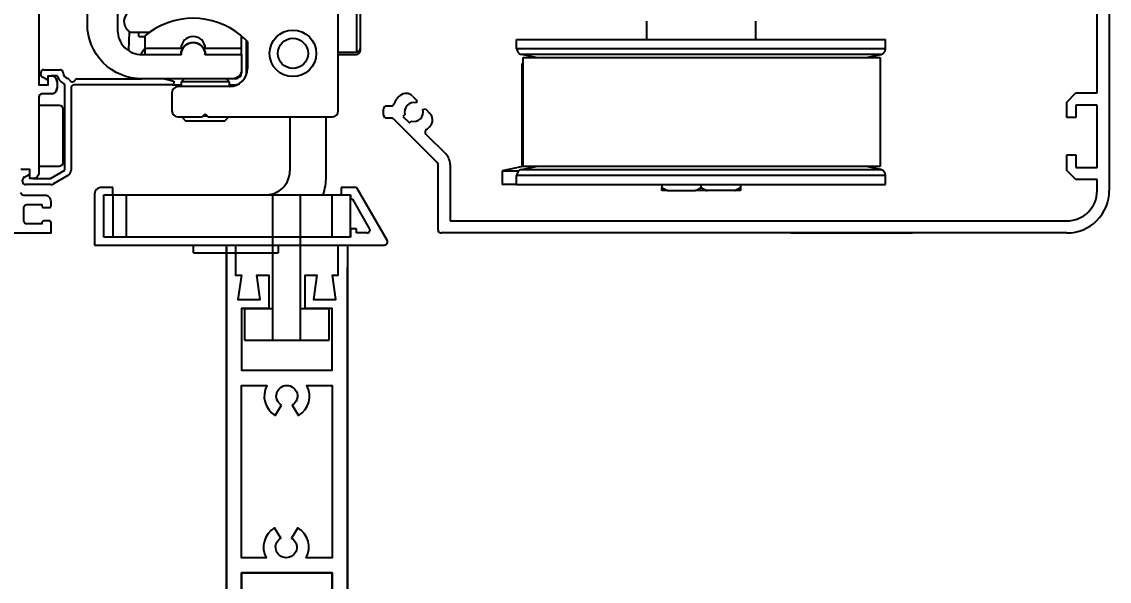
# Model space of a CAD drawing. Header units: centimetres. Extents: x 26569 to 160723, y -3143 to 14565.
# Drawn here: x 92572.72 to 92590.7, y -1209.78 to -1200.53 of the extents above; entities that cross this region are included whole.
import ezdxf

# ---------------------------------------------------------------- set-up
doc = ezdxf.new("R2010")
doc.units = ezdxf.units.CM
doc.header["$LTSCALE"] = 100
doc.layers.add('A-ANNO-DIMS', color=187, linetype='Continuous')
doc.layers.add('A-GLAZ-FRME', color=12, linetype='Continuous')
doc.styles.add('Fields_100', font='act_simplex.shx', dxfattribs={"width": 0.8, "height": 20})
doc.dimstyles.new('FIELDS_100', dxfattribs={"dimscale": 0, "dimtxt": 20, "dimasz": 5, "dimexe": 5, "dimexo": 5, "dimgap": 5, "dimtad": 0, "dimdec": 0, "dimzin": 0, "dimdsep": 46, "dimtxsty": 'Fields_100', "dimblk": 'DOT', "dimcen": 0.09, "dimclrt": 50, "dimadec": 0, "dimazin": 0, "dimtfac": 1, "dimtdec": 0, "dimtix": 1, "dimtofl": 0, "dimtmove": 1, "dimatfit": 3, "dimfxl": 5, "dimfxlon": 1, "dimtolj": 1, "dimtzin": 0, "dimarcsym": 0})

# ---------------------------------------------------------------- blocks, each defined once
blk = doc.blocks.new('_Dot')
at = {"color": 0, "linetype": 'ByBlock', "lineweight": -2}
blk.add_line((-0.5, 0), (-1, 0), dxfattribs=at)
at = {"color": 0, "linetype": 'ByBlock', "const_width": 0.5}
blk.add_lwpolyline([(-0.25, 0, 1), (0.25, 0, 1)], format="xyb", close=True, dxfattribs=at)
blk = doc.blocks.new('*D914')
at = {"layer": 'A-ANNO-DIMS', "color": 0, "lineweight": -2}
for p, q in [((92533.996, -778.602), (92523.996, -778.602)), ((92528.996, -783.602), (92528.996, -1203.232)), ((92528.996, -1674.006), (92528.996, -1254.375)), ((92533.996, -1679.006), (92523.996, -1679.006))]:
    blk.add_line(p, q, dxfattribs=at)
at = {"layer": 'DEFPOINTS', "color": 0}
for p in [(92672.985, -778.602), (92528.996, -1679.006), (92672.985, -1679.006)]:
    blk.add_point(p, dxfattribs=at)
at = {"layer": 'A-ANNO-DIMS', "color": 0, "lineweight": -2, "xscale": 5, "yscale": 5, "zscale": 5}
for p, rotation in [((92528.996, -778.602), 90), ((92528.996, -1679.006), 270)]:
    blk.add_blockref('_Dot', p, dxfattribs=dict(at, rotation=rotation))
at = {"layer": 'A-ANNO-DIMS', "color": 50, "insert": (92528.996, -1228.804), "char_height": 20, "attachment_point": 5, "rotation": 90, "style": 'Fields_100'}
blk.add_mtext('\\A1;900', dxfattribs=at)

msp = doc.modelspace()

# ---------------------------------------------------------------- linework, layer by layer
at = {"layer": 'A-GLAZ-FRME'}
for p, q in [((92590.7, -1194.721), (92590.7, -1203.321)), ((92590.5, -1201.706), (92590.5, -1196.336)), ((92577.95, -1201.601), (92577.95, -1200.101)), ((92578.25, -1200.031), (92578.25, -1200.531)), ((92578.31, -1200.091), (92578.31, -1200.531)), ((92574.463, -1200.665), (92574.5, -1200.701)), ((92578.25, -1200.531), (92578.25, -1201.031)), ((92578.31, -1200.531), (92578.31, -1200.971)), ((92583.05, -1200.521), (92583.05, -1200.821)), ((92584.85, -1200.521), (92584.85, -1200.821)), ((92574.492, -1200.693), (92574.481, -1201.006)), ((92574.5, -1200.701), (92574.828, -1200.701)), ((92574.65, -1200.771), (92574.65, -1200.701)), ((92574.65, -1200.771), (92574.75, -1200.771)), ((92574.75, -1200.761), (92574.75, -1200.971)), ((92576.35, -1200.971), (92576.35, -1200.761)), ((92576.43, -1201.371), (92576.43, -1200.836)), ((92576.45, -1200.855), (92576.45, -1201.301)), ((92580.9, -1200.972), (92580.9, -1200.821)), ((92580.9, -1200.821), (92587, -1200.821)), ((92587, -1200.972), (92587, -1200.821)), ((92575.35, -1200.971), (92574.75, -1200.971)), ((92574.75, -1200.971), (92574.75, -1201.071)), ((92576.35, -1200.971), (92575.75, -1200.971)), ((92576.35, -1201.071), (92576.35, -1200.971)), ((92577.95, -1201.031), (92578.25, -1201.031)), ((92578.31, -1200.971), (92578.31, -1201.011)), ((92580.9, -1200.972), (92587, -1200.972)), ((92574.75, -1201.071), (92575.35, -1201.071)), ((92575.75, -1201.071), (92575.75, -1201.071)), ((92575.75, -1201.071), (92576.35, -1201.071)), ((92577.95, -1201.071), (92578.25, -1201.071)), ((92581.22, -1201.121), (92580.979, -1201.07)), ((92586.921, -1201.07), (92580.979, -1201.07)), ((92580.993, -1202.92), (92580.993, -1201.22)), ((92580.993, -1201.22), (92581.01, -1201.22)), ((92581.01, -1202.921), (92581.01, -1201.121)), ((92581.01, -1201.121), (92586.91, -1201.121)), ((92586.68, -1201.121), (92586.921, -1201.07)), ((92586.91, -1201.121), (92586.91, -1202.921)), ((92573.03, -1201.401), (92573.03, -1201.371)), ((92573.08, -1201.321), (92573.35, -1201.321)), ((92576.35, -1201.321), (92576.35, -1201.371)), ((92573, -1201.571), (92573.15, -1201.571)), ((92573.121, -1201.479), (92573.057, -1201.445)), ((92573.15, -1201.571), (92573.15, -1201.421)), ((92573.15, -1201.421), (92573.2, -1201.421)), ((92573.307, -1201.421), (92573.2, -1201.421)), ((92573.3, -1201.521), (92573.3, -1201.621)), ((92573.43, -1202.983), (92573.43, -1201.559)), ((92575.2, -1201.571), (92573.58, -1201.571)), ((92573.624, -1201.471), (92574.7, -1201.471)), ((92573.83, -1201.471), (92573.83, -1201.471)), ((92575.08, -1201.471), (92575.23, -1201.512)), ((92575.201, -1201.571), (92575.35, -1201.571)), ((92575.23, -1201.512), (92575.23, -1201.541)), ((92575.4, -1201.471), (92575.35, -1201.521)), ((92575.35, -1201.521), (92575.35, -1201.601)), ((92576.15, -1201.521), (92575.35, -1201.521)), ((92576.15, -1201.521), (92576.1, -1201.471)), ((92576.15, -1201.601), (92576.15, -1201.521)), ((92576.15, -1201.571), (92576.23, -1201.571)), ((92576.25, -1201.471), (92576.2, -1201.471)), ((92573.2, -1201.721), (92573.05, -1201.721)), ((92573.53, -1201.621), (92573.53, -1202.983)), ((92575.2, -1201.701), (92575.2, -1202.001)), ((92576.15, -1201.601), (92575.3, -1201.601)), ((92577.95, -1202.001), (92577.95, -1201.601)), ((92579.176, -1201.756), (92579.251, -1201.831)), ((92590, -1201.856), (92590.15, -1201.706)), ((92590.15, -1201.706), (92590.5, -1201.706)), ((92573, -1201.914), (92573, -1202.914)), ((92573.34, -1201.914), (92573, -1201.914)), ((92578.75, -1201.921), (92578.824, -1201.921)), ((92579.251, -1201.831), (92579.24, -1201.871)), ((92590, -1202.111), (92590, -1201.856)), ((92590.15, -1201.906), (92590.15, -1202.111)), ((92590.5, -1201.906), (92590.15, -1201.906)), ((92590.5, -1202.936), (92590.5, -1201.906)), ((92573.4, -1202.854), (92573.4, -1201.974)), ((92575.3, -1202.101), (92575.7, -1202.101)), ((92575.36, -1202.101), (92575.43, -1202.171)), ((92575.7, -1202.101), (92575.75, -1202.051)), ((92575.79, -1202.091), (92575.71, -1202.091)), ((92575.75, -1202.051), (92575.8, -1202.101)), ((92575.8, -1202.101), (92577.85, -1202.101)), ((92576.07, -1202.171), (92576.14, -1202.101)), ((92577.15, -1202.101), (92577.15, -1202.991)), ((92577.75, -1203.091), (92577.75, -1202.101)), ((92578.7, -1202.071), (92578.7, -1201.971)), ((92578.83, -1202.121), (92578.75, -1202.121)), ((92579.051, -1202.064), (92579.02, -1202.095)), ((92579.02, -1202.095), (92579.126, -1202.201)), ((92579.35, -1201.981), (92579.39, -1201.97)), ((92579.39, -1201.97), (92579.465, -1202.045)), ((92590.15, -1202.111), (92590, -1202.111)), ((92576.07, -1202.171), (92575.43, -1202.171)), ((92579.586, -1202.856), (92578.865, -1202.135)), ((92579.126, -1202.201), (92579.157, -1202.17)), ((92579.399, -1202.387), (92579.727, -1202.715)), ((92590, -1202.731), (92590.15, -1202.731)), ((92590, -1202.986), (92590, -1202.731)), ((92590.15, -1202.731), (92590.15, -1202.936)), ((92573, -1202.914), (92573.34, -1202.914)), ((92573.19, -1203.121), (92573.43, -1202.983)), ((92579.6, -1203.971), (92579.6, -1202.891)), ((92579.8, -1202.891), (92579.8, -1203.821)), ((92581.003, -1202.92), (92580.658, -1202.994)), ((92580.658, -1202.994), (92580.658, -1203.22)), ((92580.658, -1202.994), (92580.936, -1202.994)), ((92580.979, -1202.973), (92581.22, -1202.921)), ((92580.979, -1202.973), (92586.921, -1202.973)), ((92581.01, -1202.92), (92580.993, -1202.92)), ((92586.91, -1202.921), (92581.01, -1202.921)), ((92586.921, -1202.973), (92586.68, -1202.921)), ((92590.15, -1203.136), (92590, -1202.986)), ((92590.15, -1202.936), (92590.5, -1202.936)), ((92572.73, -1203.171), (92572.73, -1203.142)), ((92572.757, -1203.098), (92572.821, -1203.064)), ((92572.9, -1203.121), (92573.19, -1203.121)), ((92573.48, -1203.069), (92573.24, -1203.208)), ((92580.9, -1203.221), (92580.9, -1203.07)), ((92587, -1203.07), (92580.9, -1203.07)), ((92585.008, -1203.076), (92585.008, -1203.076)), ((92585.008, -1203.076), (92585.008, -1203.076)), ((92587, -1203.221), (92587, -1203.07)), ((92590.5, -1203.136), (92590.15, -1203.136)), ((92590.5, -1203.324), (92590.5, -1203.136)), ((92573.19, -1203.221), (92572.78, -1203.221)), ((92573.92, -1203.371), (92573.92, -1204.221)), ((92574.22, -1203.271), (92574.02, -1203.271)), ((92574.22, -1203.391), (92574.22, -1203.271)), ((92578, -1203.271), (92578, -1203.391)), ((92578.252, -1203.271), (92578, -1203.271)), ((92578.252, -1203.271), (92578.757, -1204.146)), ((92580.9, -1203.22), (92580.658, -1203.22)), ((92580.9, -1203.221), (92587, -1203.221)), ((92583.301, -1203.221), (92583.301, -1203.271)), ((92583.301, -1203.321), (92583.301, -1203.271)), ((92583.399, -1203.321), (92583.301, -1203.321)), ((92583.399, -1203.321), (92583.852, -1203.321)), ((92583.95, -1203.321), (92583.852, -1203.321)), ((92583.95, -1203.271), (92583.95, -1203.221)), ((92584.049, -1203.321), (92583.95, -1203.321)), ((92584.501, -1203.321), (92584.049, -1203.321)), ((92584.6, -1203.321), (92584.501, -1203.321)), ((92584.6, -1203.221), (92584.6, -1203.271)), ((92584.6, -1203.271), (92584.6, -1203.321)), ((92574.07, -1203.391), (92574.22, -1203.391)), ((92574.07, -1204.091), (92574.07, -1203.391)), ((92574.22, -1203.391), (92574.45, -1203.391)), ((92574.22, -1203.391), (92574.22, -1204.091)), ((92574.45, -1204.091), (92574.45, -1203.391)), ((92574.45, -1203.391), (92577.85, -1203.391)), ((92576.863, -1203.391), (92576.863, -1205.791)), ((92577.323, -1205.791), (92577.323, -1203.391)), ((92577.85, -1204.091), (92577.85, -1203.391)), ((92577.85, -1203.391), (92578.15, -1203.391)), ((92578, -1203.391), (92578.15, -1203.391)), ((92578.15, -1203.391), (92578.15, -1203.461)), ((92578.15, -1204.091), (92578.15, -1203.391)), ((92578.15, -1203.461), (92578.188, -1203.461)), ((92578.468, -1203.946), (92578.188, -1203.461)), ((92579.8, -1203.821), (92580.35, -1203.821)), ((92580.35, -1203.821), (92580.85, -1203.821)), ((92580.85, -1203.821), (92590, -1203.821)), ((92580.85, -1203.821), (92580.85, -1203.821)), ((92578.15, -1204.091), (92574.07, -1204.091)), ((92578.15, -1204.091), (92574.22, -1204.091)), ((92578.15, -1203.951), (92578.15, -1204.091)), ((92578.25, -1203.951), (92578.15, -1203.951)), ((92578.25, -1204.021), (92578.25, -1203.951)), ((92578.425, -1204.021), (92578.25, -1204.021)), ((92580.35, -1204.021), (92579.65, -1204.021)), ((92580.85, -1204.021), (92580.35, -1204.021)), ((92590, -1204.021), (92580.85, -1204.021)), ((92580.85, -1204.021), (92580.85, -1204.021)), ((92585.432, -1204.021), (92587.449, -1204.021)), ((92573.92, -1204.221), (92578.714, -1204.221)), ((92575.558, -1204.351), (92575.558, -1204.221)), ((92576.1, -1204.221), (92576.1, -1208.696)), ((92576.958, -1204.221), (92576.958, -1204.351)), ((92575.558, -1204.351), (92576.508, -1204.351)), ((92576.508, -1204.351), (92576.958, -1204.351)), ((92576.4, -1205.271), (92576.4, -1205.791)), ((92576.4, -1205.271), (92576.85, -1205.271)), ((92577.323, -1205.271), (92577.8, -1205.271)), ((92577.8, -1205.791), (92577.8, -1205.271)), ((92576.4, -1205.791), (92577.8, -1205.791))]:
    msp.add_line(p, q, dxfattribs=at)
at = {"layer": 'A-GLAZ-FRME', "elevation": 0}
for points in [[(92573, -1200.291), (92573, -1201.571), (92573.15, -1201.571), (92573.15, -1201.421), (92573.2, -1201.421, -0.414214), (92573.3, -1201.521), (92573.3, -1201.621, -0.414214), (92573.2, -1201.721), (92573.05, -1201.721, 0.414214), (92573, -1201.771), (92573, -1203.021, -0.414214), (92572.9, -1203.121), (92572.85, -1203.121), (92572.85, -1202.971), (92572.7, -1202.971)], [(92574.3, -1200.291), (92574.3, -1200.671, 0.414214), (92574.7, -1201.071), (92575.35, -1201.071, -1), (92575.75, -1201.071), (92576.35, -1201.071), (92576.35, -1201.321, -0.414214), (92576.2, -1201.471), (92574.7, -1201.471, -0.414214), (92573.8, -1200.571), (92573.8, -1200.291, 0.414214)]]:
    msp.add_lwpolyline(points, format="xyb", dxfattribs=at)
at = {"layer": 'A-GLAZ-FRME'}
for points in [[(92578.31, -1200.972, 0.041522), (92578.31, -1200.972, 0.157877), (92578.31, -1200.972, 0.002779), (92578.31, -1200.972, 0.011626), (92578.31, -1200.972, -0.002859), (92578.31, -1200.972, -0.008769), (92578.31, -1200.972, 0.03839), (92578.31, -1200.972, 0.000051), (92578.31, -1200.972, 0.00001), (92578.31, -1200.972, -0.071352), (92578.31, -1200.972, -0.077663), (92578.31, -1200.972, 0.004541), (92578.31, -1200.972, 0.015412), (92578.31, -1200.972, 0.002992), (92578.31, -1200.972, 0.002991), (92578.31, -1200.972, 0.003125), (92578.31, -1200.971, 0.017367), (92578.31, -1200.971, 0.002829), (92578.31, -1200.971, 0.00374), (92578.31, -1200.971, 0.000979), (92578.31, -1200.971, 0.01079), (92578.31, -1200.971, 0.007285), (92578.31, -1200.971)], [(92586.921, -1201.07, 0.010638), (92586.926, -1201.069, 0.019769), (92586.929, -1201.068, 0.001791), (92586.936, -1201.066, 0.010679), (92586.937, -1201.065, 0.011435), (92586.942, -1201.064, 0.010954), (92586.946, -1201.062, 0.011607), (92586.95, -1201.059, 0.011236), (92586.954, -1201.057, 0.011753), (92586.957, -1201.055, 0.011437), (92586.961, -1201.052, 0.011808), (92586.965, -1201.049, 0.011614), (92586.968, -1201.046, 0.011866), (92586.972, -1201.042, 0.011759), (92586.975, -1201.039, 0.011831), (92586.978, -1201.035, 0.011832), (92586.981, -1201.032, 0.011744), (92586.984, -1201.028, 0.011846), (92586.986, -1201.024, 0.011619), (92586.988, -1201.02, 0.011829), (92586.99, -1201.016, 0.011451), (92586.992, -1201.011, 0.011744), (92586.994, -1201.007, 0.01122), (92586.995, -1201.003, 0.00942), (92586.997, -1200.998, 0.013159), (92586.997, -1200.997, 0.00146), (92586.999, -1200.99, 0.031291), (92587, -1200.983, 0.021566), (92587, -1200.972)], [(92587, -1203.07, 0.010649), (92587, -1203.065, 0.019794), (92587, -1203.062, 0.001791), (92586.999, -1203.055, 0.010669), (92586.999, -1203.053, 0.011423), (92586.998, -1203.049, 0.010969), (92586.997, -1203.045, 0.011617), (92586.996, -1203.04, 0.011221), (92586.994, -1203.036, 0.011736), (92586.992, -1203.032, 0.011439), (92586.99, -1203.027, 0.011828), (92586.988, -1203.023, 0.011622), (92586.986, -1203.019, 0.011855), (92586.984, -1203.015, 0.011743), (92586.981, -1203.011, 0.011833), (92586.978, -1203.007, 0.01185), (92586.975, -1203.004, 0.011758), (92586.972, -1203, 0.011845), (92586.968, -1202.997, 0.011596), (92586.965, -1202.994, 0.011809), (92586.961, -1202.991, 0.011456), (92586.957, -1202.988, 0.011751), (92586.954, -1202.986, 0.011238), (92586.95, -1202.984, 0.009432), (92586.946, -1202.981, 0.013155), (92586.945, -1202.981, 0.00146), (92586.937, -1202.978, 0.031276), (92586.931, -1202.975, 0.021557), (92586.921, -1202.973)], [(92572.55, -1204.021), (92573.2, -1204.021), (92573.2, -1203.851, 0.414214), (92573.17, -1203.821), (92573.08, -1203.821, 0.414214), (92573.05, -1203.851), (92573.05, -1203.871), (92572.8, -1203.871, -0.414214), (92572.75, -1203.821), (92572.75, -1203.601, -0.414214), (92572.8, -1203.551), (92573.05, -1203.551), (92573.05, -1203.571, 0.414214), (92573.08, -1203.601), (92573.17, -1203.601, 0.414214), (92573.2, -1203.571), (92573.2, -1203.501, 0.414214), (92573.1, -1203.401), (92572.75, -1203.401, -0.414214), (92572.7, -1203.351)], [(92583.301, -1203.271, 0.000479), (92583.303, -1203.273, 0.000952), (92583.304, -1203.273, 0.000003), (92583.308, -1203.275, 0.000403), (92583.308, -1203.275, 0.0004), (92583.309, -1203.276, 0.000474), (92583.311, -1203.277, 0.000502), (92583.313, -1203.278, 0.000444), (92583.315, -1203.279, 0.000401), (92583.316, -1203.28, 0.000425), (92583.318, -1203.281, 0.000461), (92583.32, -1203.282, 0.000449), (92583.321, -1203.283, 0.000473), (92583.323, -1203.284, 0.000472), (92583.325, -1203.285, 0.000467), (92583.326, -1203.286, 0.000455), (92583.328, -1203.287, 0.000462), (92583.33, -1203.288, 0.000491), (92583.331, -1203.289, 0.000469), (92583.333, -1203.289, 0.000444), (92583.335, -1203.29, 0.000437), (92583.337, -1203.291, 0.000455), (92583.338, -1203.292, 0.000496), (92583.34, -1203.293, 0.000471), (92583.341, -1203.294, 0.000494), (92583.343, -1203.295, 0.000505), (92583.345, -1203.296, 0.000498), (92583.346, -1203.296, 0.000495), (92583.348, -1203.297, 0.000459), (92583.35, -1203.298, 0.000464), (92583.351, -1203.299, 0.000471), (92583.353, -1203.3, 0.000468), (92583.355, -1203.301, 0.000507), (92583.356, -1203.301, 0.000497), (92583.358, -1203.302, 0.000521), (92583.36, -1203.303, 0.000526), (92583.361, -1203.304, 0.000503), (92583.363, -1203.305, 0.000493), (92583.364, -1203.305, 0.000485), (92583.366, -1203.306, 0.000505), (92583.368, -1203.307, 0.000513), (92583.369, -1203.308, 0.000495), (92583.371, -1203.308, 0.000503), (92583.372, -1203.309, 0.000515), (92583.374, -1203.31, 0.000523), (92583.376, -1203.311, 0.000522), (92583.377, -1203.312, 0.000498), (92583.379, -1203.312, 0.000466), (92583.38, -1203.313, 0.00053), (92583.382, -1203.314, 0.000607), (92583.384, -1203.314, 0.000559), (92583.385, -1203.315, 0.00047), (92583.387, -1203.316, 0.00045), (92583.388, -1203.317, 0.000408), (92583.39, -1203.317, 0.000707), (92583.39, -1203.317, 0.000004), (92583.393, -1203.319, 0.001618), (92583.396, -1203.32, 0.001078), (92583.399, -1203.321)], [(92583.852, -1203.321, 0.000585), (92583.854, -1203.321, 0.001167), (92583.855, -1203.32, 0.000005), (92583.858, -1203.319, 0.000516), (92583.858, -1203.319, 0.0005), (92583.86, -1203.318, 0.0006), (92583.861, -1203.317, 0.000551), (92583.862, -1203.317, 0.000457), (92583.864, -1203.316, 0.000464), (92583.866, -1203.315, 0.000559), (92583.867, -1203.314, 0.000607), (92583.869, -1203.314, 0.00053), (92583.87, -1203.313, 0.000466), (92583.872, -1203.312, 0.000498), (92583.874, -1203.312, 0.000522), (92583.875, -1203.311, 0.000515), (92583.877, -1203.31, 0.000523), (92583.878, -1203.309, 0.000534), (92583.88, -1203.308, 0.000495), (92583.882, -1203.308, 0.000483), (92583.883, -1203.307, 0.000475), (92583.885, -1203.306, 0.000485), (92583.887, -1203.305, 0.000523), (92583.888, -1203.305, 0.00051), (92583.89, -1203.304, 0.000519), (92583.891, -1203.303, 0.000521), (92583.893, -1203.302, 0.000497), (92583.895, -1203.301, 0.000507), (92583.896, -1203.301, 0.000469), (92583.898, -1203.3, 0.000472), (92583.9, -1203.299, 0.000464), (92583.901, -1203.298, 0.000452), (92583.903, -1203.297, 0.000503), (92583.905, -1203.296, 0.00053), (92583.906, -1203.296, 0.000504), (92583.908, -1203.295, 0.000462), (92583.909, -1203.294, 0.000441), (92583.911, -1203.293, 0.000496), (92583.913, -1203.292, 0.000487), (92583.914, -1203.291, 0.000445), (92583.916, -1203.29, 0.000437), (92583.918, -1203.289, 0.00046), (92583.919, -1203.289, 0.0005), (92583.921, -1203.288, 0.000495), (92583.923, -1203.287, 0.000454), (92583.925, -1203.286, 0.000436), (92583.926, -1203.285, 0.000441), (92583.928, -1203.284, 0.000473), (92583.93, -1203.283, 0.000481), (92583.931, -1203.282, 0.000469), (92583.933, -1203.281, 0.000418), (92583.935, -1203.28, 0.000401), (92583.936, -1203.279, 0.000444), (92583.938, -1203.278, 0.000389), (92583.94, -1203.277, 0.000533), (92583.94, -1203.277, 0.000002), (92583.943, -1203.275, 0.001269), (92583.946, -1203.274, 0.00085), (92583.95, -1203.271)], [(92583.95, -1203.271, 0.000463), (92583.953, -1203.273, 0.00092), (92583.954, -1203.273, 0.000003), (92583.957, -1203.275, 0.000419), (92583.957, -1203.275, 0.000422), (92583.959, -1203.276, 0.000483), (92583.961, -1203.277, 0.000493), (92583.962, -1203.278, 0.000452), (92583.964, -1203.279, 0.000394), (92583.966, -1203.28, 0.000397), (92583.967, -1203.281, 0.000459), (92583.969, -1203.282, 0.000488), (92583.971, -1203.283, 0.000497), (92583.972, -1203.284, 0.000448), (92583.974, -1203.285, 0.000429), (92583.976, -1203.286, 0.000463), (92583.978, -1203.287, 0.000487), (92583.979, -1203.288, 0.000475), (92583.981, -1203.289, 0.000454), (92583.983, -1203.289, 0.000445), (92583.984, -1203.29, 0.000468), (92583.986, -1203.291, 0.000495), (92583.988, -1203.292, 0.000487), (92583.989, -1203.293, 0.000441), (92583.991, -1203.294, 0.000462), (92583.993, -1203.295, 0.000504), (92583.994, -1203.296, 0.000531), (92583.996, -1203.296, 0.000511), (92583.998, -1203.297, 0.000444), (92583.999, -1203.298, 0.000435), (92584.001, -1203.299, 0.00047), (92584.003, -1203.3, 0.000505), (92584.004, -1203.301, 0.000531), (92584.006, -1203.301, 0.000475), (92584.007, -1203.302, 0.000482), (92584.009, -1203.303, 0.000525), (92584.011, -1203.304, 0.000533), (92584.012, -1203.305, 0.000499), (92584.014, -1203.305, 0.000477), (92584.016, -1203.306, 0.000512), (92584.017, -1203.307, 0.000505), (92584.019, -1203.308, 0.000474), (92584.02, -1203.308, 0.000494), (92584.022, -1203.309, 0.000522), (92584.024, -1203.31, 0.000547), (92584.025, -1203.311, 0.000529), (92584.027, -1203.312, 0.00049), (92584.028, -1203.312, 0.000472), (92584.03, -1203.313, 0.000523), (92584.032, -1203.314, 0.000574), (92584.033, -1203.314, 0.000562), (92584.035, -1203.315, 0.000501), (92584.036, -1203.316, 0.000479), (92584.038, -1203.317, 0.000415), (92584.04, -1203.317, 0.000656), (92584.04, -1203.317, 0.000003), (92584.043, -1203.319, 0.001603), (92584.045, -1203.32, 0.001069), (92584.049, -1203.321)], [(92584.501, -1203.321, 0.000556), (92584.503, -1203.321, 0.001109), (92584.504, -1203.32, 0.000005), (92584.507, -1203.319, 0.000535), (92584.507, -1203.319, 0.000536), (92584.509, -1203.318, 0.000592), (92584.51, -1203.317, 0.00053), (92584.512, -1203.317, 0.000477), (92584.514, -1203.316, 0.000473), (92584.515, -1203.315, 0.000531), (92584.517, -1203.314, 0.000576), (92584.518, -1203.314, 0.000525), (92584.52, -1203.313, 0.0005), (92584.522, -1203.312, 0.000528), (92584.523, -1203.312, 0.000522), (92584.525, -1203.311, 0.000508), (92584.526, -1203.31, 0.000501), (92584.528, -1203.309, 0.000519), (92584.53, -1203.308, 0.000511), (92584.531, -1203.308, 0.000506), (92584.533, -1203.307, 0.000483), (92584.534, -1203.306, 0.000478), (92584.536, -1203.305, 0.000499), (92584.538, -1203.305, 0.000502), (92584.539, -1203.304, 0.000526), (92584.541, -1203.303, 0.000521), (92584.543, -1203.302, 0.000497), (92584.544, -1203.301, 0.000507), (92584.546, -1203.301, 0.000469), (92584.547, -1203.3, 0.000464), (92584.549, -1203.299, 0.000471), (92584.551, -1203.298, 0.000482), (92584.552, -1203.297, 0.000504), (92584.554, -1203.296, 0.00049), (92584.556, -1203.296, 0.000483), (92584.557, -1203.295, 0.000486), (92584.559, -1203.294, 0.000478), (92584.561, -1203.293, 0.000487), (92584.562, -1203.292, 0.000464), (92584.564, -1203.291, 0.000461), (92584.566, -1203.29, 0.000452), (92584.567, -1203.289, 0.000462), (92584.569, -1203.289, 0.000467), (92584.571, -1203.288, 0.000455), (92584.572, -1203.287, 0.000463), (92584.574, -1203.286, 0.000467), (92584.576, -1203.285, 0.000472), (92584.577, -1203.284, 0.000473), (92584.579, -1203.283, 0.00045), (92584.581, -1203.282, 0.000454), (92584.583, -1203.281, 0.000433), (92584.584, -1203.28, 0.000423), (92584.586, -1203.279, 0.000453), (92584.588, -1203.278, 0.000384), (92584.589, -1203.277, 0.000705), (92584.589, -1203.277, 0.000003), (92584.593, -1203.275, 0.00127), (92584.596, -1203.274, 0.000851), (92584.6, -1203.271)]]:
    msp.add_lwpolyline(points, format="xyb", dxfattribs=at)
for points in [[(92578.25, -1201.071), (92578.25, -1201.071), (92578.25, -1201.071), (92578.25, -1201.071), (92578.25, -1201.071), (92578.25, -1201.071), (92578.25, -1201.071), (92578.25, -1201.071), (92578.25, -1201.071), (92578.25, -1201.071)], [(92576.1, -1211.521), (92576.1, -1204.221), (92576.25, -1204.221), (92576.25, -1204.721), (92576.347, -1204.721), (92576.29, -1205.121), (92576.66, -1205.121), (92576.603, -1204.721), (92576.8, -1204.721), (92576.8, -1205.271), (92576.35, -1205.271), (92576.35, -1206.291), (92577.85, -1206.291), (92577.85, -1205.271), (92577.4, -1205.271), (92577.4, -1204.721), (92577.597, -1204.721), (92577.54, -1205.121), (92577.91, -1205.121), (92577.853, -1204.721), (92577.95, -1204.721), (92577.95, -1204.221), (92578.1, -1204.221), (92578.1, -1211.521)], [(92577.85, -1211.521), (92577.85, -1209.642), (92576.35, -1209.642), (92576.35, -1211.521)]]:
    msp.add_lwpolyline(points, dxfattribs=at)
at = {"layer": 'A-GLAZ-FRME', "elevation": 0}
msp.add_lwpolyline([(92576.1, -1204.594), (92576.1, -1211.522), (92576.35, -1211.522), (92576.35, -1209.642), (92577.85, -1209.642), (92577.85, -1211.522), (92578.1, -1211.522), (92578.1, -1204.594)], dxfattribs=at)
at = {"layer": 'A-GLAZ-FRME'}
msp.add_lwpolyline([(92577.01, -1206.867, -3.612037), (92577.19, -1206.867), (92577.293, -1207.038, 0.398294), (92577.432, -1206.541), (92577.85, -1206.541), (92577.85, -1209.392), (92577.42, -1209.392, 0.398294), (92577.281, -1208.895), (92577.179, -1209.067, -3.612037), (92576.999, -1209.067), (92576.896, -1208.895, 0.398294), (92576.757, -1209.392), (92576.35, -1209.392), (92576.35, -1206.541), (92576.769, -1206.541, 0.398294), (92576.907, -1207.038)], format="xyb", close=True, dxfattribs=at)
for radius in [0.385, 0.25]:
    msp.add_circle((92577.2, -1201.051), radius, dxfattribs=at)
for centre, radius, start, end in [((92574.605, -1200.523), 0.2, 127.5863, 225), ((92575.55, -1201.721), 1.25, 50.2082, 129.7918), ((92575.55, -1200.971), 0.2, 0, 180), ((92575.55, -1201.751), 1.27, 44.8739, 50.8782), ((92575.55, -1201.571), 1, 143.1288, 148.2117), ((92575.55, -1201.071), 0.2, 0, 180), ((92578.25, -1200.971), 0.06, 270, 0), ((92578.25, -1201.011), 0.06, 270, 0), ((92581, -1200.972), 0.1, 180, 258), ((92575.55, -1201.571), 1, 148.2117, 149.9786), ((92573.08, -1201.371), 0.05, 90, 180), ((92573.08, -1201.401), 0.05, 180, 242), ((92573.35, -1201.371), 0.05, 0, 90), ((92573.5, -1201.371), 0.1, 180, 258.8651), ((92576.15, -1201.301), 0.3, 270, 0), ((92576.25, -1201.371), 0.1, 270, 0), ((92576.23, -1201.371), 0.2, 343.2883, 0), ((92573.13, -1201.461), 0.02, 242, 0), ((92573.2, -1201.521), 0.1, 0, 90), ((92573.5, -1201.371), 0.2, 194.4775, 249.5127), ((92573.475, -1201.499), 0.03, 20.1458, 78.8651), ((92573.55, -1201.471), 0.05, 200.1458, 337.9757), ((92573.58, -1201.621), 0.05, 90, 180), ((92573.624, -1201.501), 0.03, 90, 157.9757), ((92575.2, -1201.541), 0.03, 270, 0), ((92576.23, -1201.371), 0.2, 270, 294.3398), ((92573.05, -1201.771), 0.05, 90, 180), ((92573.2, -1201.621), 0.1, 270, 0), ((92575.3, -1201.701), 0.1, 90, 180), ((92579.2, -1202.021), 0.355, 129.4013, 158.2603), ((92579.07, -1201.862), 0.15, 45, 129.4013), ((92573.34, -1201.974), 0.06, 360, 90), ((92578.75, -1201.971), 0.05, 89.9999, 180), ((92578.824, -1201.871), 0.05, 269.9999, 338.2602), ((92579.2, -1202.021), 0.155, 75, 196.0615), ((92575.3, -1202.001), 0.1, 180, 270), ((92577.85, -1202.001), 0.1, 270, 0), ((92578.75, -1202.071), 0.05, 180, 269.9999), ((92578.83, -1202.171), 0.05, 45, 89.9999), ((92579.2, -1202.021), 0.155, 253.9385, 15), ((92579.359, -1202.151), 0.15, 320.5987, 45), ((92579.2, -1202.021), 0.355, 305.319, 320.5987), ((92579.434, -1202.351), 0.05, 125.319, 225), ((92579.55, -1202.891), 0.25, 0, 45), ((92573.34, -1202.854), 0.06, 270.0001, 359.9999), ((92573.43, -1202.983), 0.1, 300, 0), ((92576.75, -1202.991), 0.4, 304.2289, 0), ((92579.55, -1202.891), 0.05, 0, 45), ((92581, -1203.07), 0.1, 102, 180), ((92572.78, -1203.142), 0.05, 118, 180), ((92572.78, -1203.171), 0.05, 180, 270), ((92572.83, -1203.081), 0.02, 0, 118), ((92576.85, -1203.091), 0.9, 340.5288, 0), ((92573.19, -1203.121), 0.1, 270, 300), ((92574.02, -1203.371), 0.1, 90, 180), ((92576.75, -1202.991), 0.4, 270, 304.2289), ((92590, -1203.321), 0.7, 269.9997, 0), ((92590, -1203.321), 0.5, 270.0169, 359.6678), ((92576.85, -1203.091), 0.9, 340.3852, 340.5282), ((92578.425, -1203.971), 0.05, 270, 30), ((92579.65, -1203.971), 0.05, 180, 269.9997), ((92578.714, -1204.171), 0.05, 270, 30)]:
    msp.add_arc(centre, radius, start, end, dxfattribs=at)

# ---------------------------------------------------------------- dimensions: what is measured, and where the dimension line sits
at = {"layer": 'A-ANNO-DIMS'}
dim = msp.add_linear_dim(base=(92528.996, -1679.006), p1=(92672.985, -778.602), p2=(92672.985, -1679.006), angle=90, dimstyle='FIELDS_100', override={"dimscale": 1}, dxfattribs=at)
dim.commit()
dim.dimension.update_dxf_attribs({"geometry": '*D914', "text_midpoint": (92528.996, -1228.804)})

doc.saveas('drawing.dxf')
